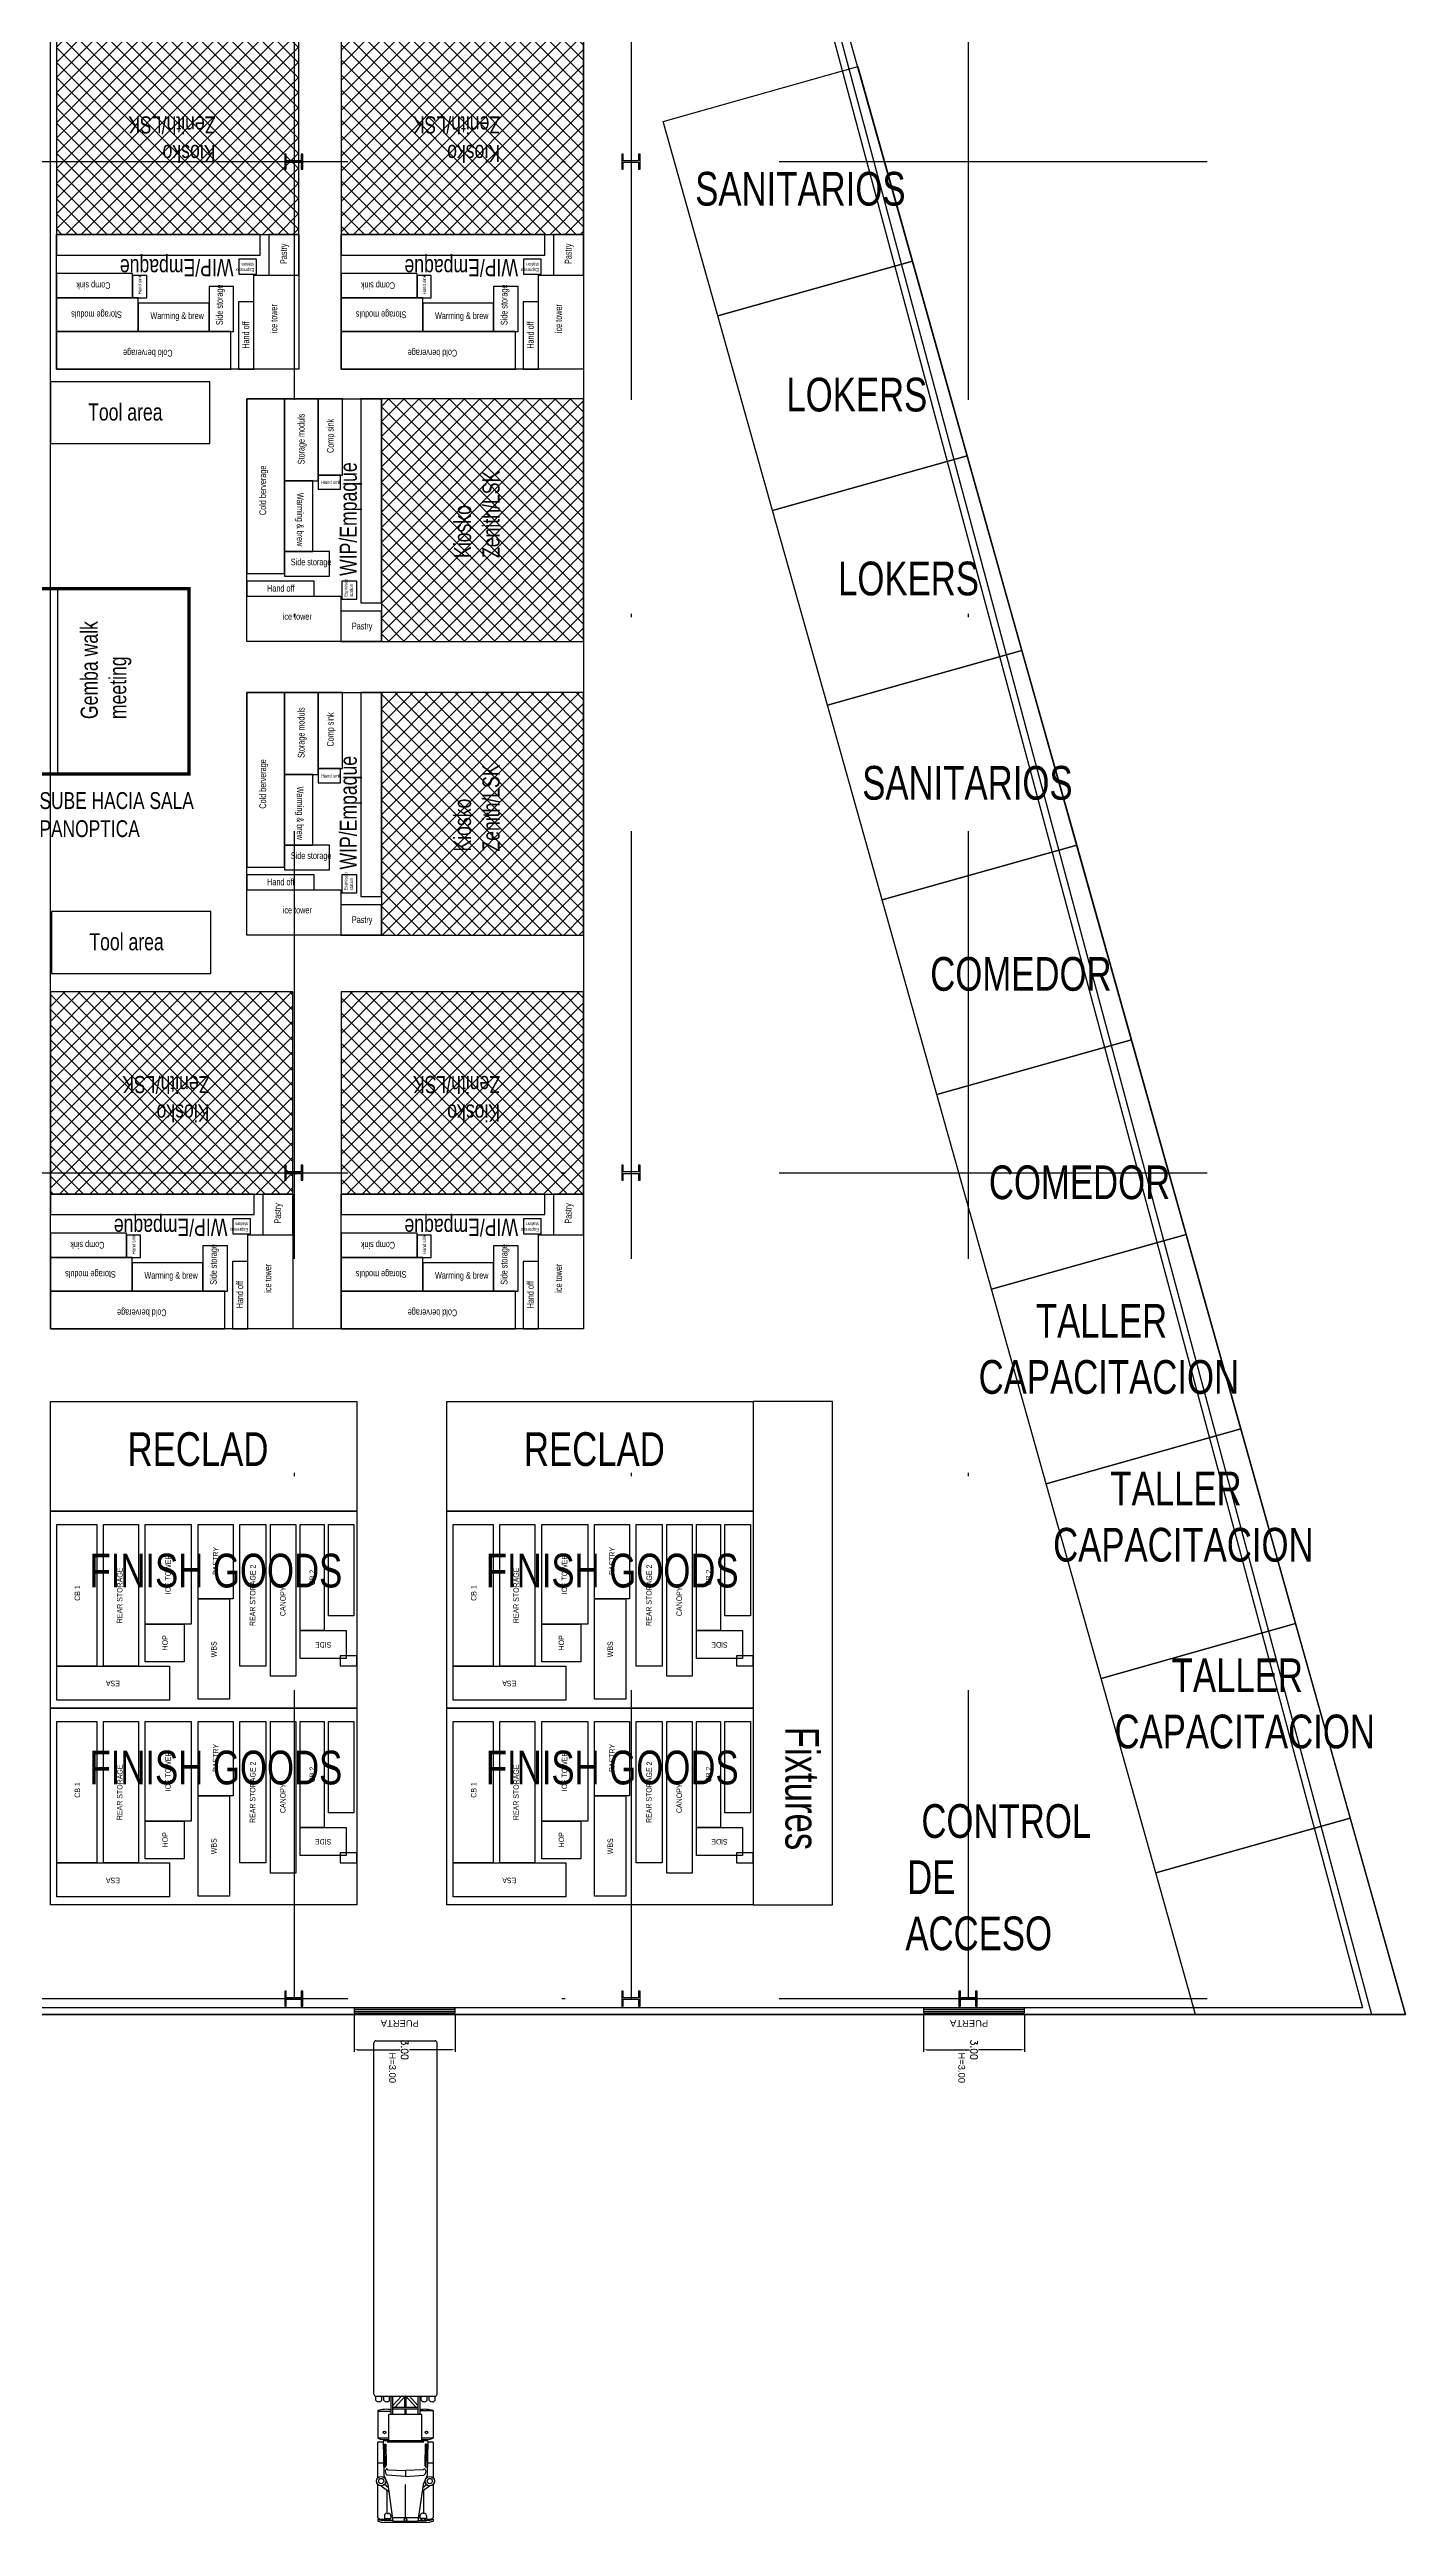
# Model space of a CAD drawing. Header units: millimetres. Extents: x -3 to 3438, y -2371 to 140.
# Drawn here: x 437.4 to 477.7, y 23.4 to 96.7 of the extents above; entities that cross this region are included whole.
import ezdxf

# ---------------------------------------------------------------- set-up
doc = ezdxf.new("R2010")
doc.units = ezdxf.units.MM
doc.linetypes.add('DASHDOT', pattern=[25.4, 12.7, -6.35, 0, -6.35])
doc.layers.get('0').update_dxf_attribs({"color": 3})
for name, color, linetype in [('1- 2', 223, 'Continuous'), ('1- muro de carga', 5, 'Continuous'), ('DIM GENERAL', 1, 'Continuous'), ('ejes', 140, 'DASHDOT')]:
    doc.layers.add(name, color=color, linetype=linetype)
doc.styles.add('ARRAY BASE$0$Standard', font='arial.ttf')
doc.styles.get("Standard").update_dxf_attribs({"font": 'arial.ttf'})
doc.styles.add('TEXTO GENERAL', font='swissc.ttf', dxfattribs={"width": 0.9, "height": 1})
doc.styles.add('TEXTOS', font='romans.shx')
doc.dimstyles.new('DIM-75P', dxfattribs={"dimtxt": 0.3, "dimasz": 0.3, "dimexe": 0.0675, "dimexo": 0.0468, "dimgap": 0.0375, "dimtad": 0, "dimtih": 1, "dimtoh": 1, "dimzin": 0, "dimdsep": 46, "dimtxsty": 'TEXTOS', "dimcen": 0.3, "dimclrd": 1, "dimclre": 1, "dimclrt": 2, "dimadec": 0, "dimazin": 0, "dimtfac": 1, "dimtmove": 1, "dimatfit": 3, "dimldrblk": 'flecha', "dimfxl": 0.045, "dimtolj": 1, "dimtzin": 0, "dimlwd": -1, "dimlwe": -1, "dimarcsym": 0})

# ---------------------------------------------------------------- blocks, each defined once
blk = doc.blocks.new('ARRAY BASE$0$KIOSKO DE ARMADO')
h = blk.add_hatch()
h.set_pattern_fill('ANSI37', color=256, scale=0.1, angle=180)
h.set_pattern_definition([(225, (2482.8771, 1339.67897), (0.224506403, -0.224506403), []), (315, (2482.8771, 1339.67897), (0.224506403, 0.224506403), [])])
h.paths.add_polyline_path([(7.2, 10), (0, 10), (0, 4), (7.2, 4)])
for points in [[(7.2, 10), (0, 10), (0, 4), (7.2, 4)], [(0, 4), (7.2, 4), (7.2, 0), (0, 0)], [(7.2, 4), (7.2, 0), (0, 0), (0, 4)], [(6.05, 3.39), (6.05, 4), (0, 4), (0, 3.39)], [(6.303, 2.79), (7.2, 2.79), (7.2, 4), (6.303, 4)], [(5.943, 2.825), (5.943, 3.265), (5.413, 3.265), (5.413, 2.825)], [(2.26, 2.12), (2.26, 2.84), (0, 2.84), (0, 2.12)], [(2.68, 2.78), (2.26, 2.78), (2.26, 2.12), (2.68, 2.12)], [(4.53, 2.46), (4.53, 1.12), (5.26, 1.12), (5.26, 2.46)], [(5.86, 2.79), (7.2, 2.79), (7.2, 0), (5.86, 0)], [(2.43, 1.12), (2.43, 2.12), (0, 2.12), (0, 1.12)], [(2.43, 1.96), (2.43, 1.12), (4.53, 1.12), (4.53, 1.96)], [(5.41, 0), (5.86, 0), (5.86, 2), (5.41, 2)], [(5.18, 0), (5.18, 1.12), (0, 1.12), (0, 0)]]:
    blk.add_lwpolyline(points, close=True)
at = {"attachment_point": 1, "style": 'TEXTO GENERAL'}
for s, insert, char_height, rotation in [('Kiosko Zenith/LSK', (4.722, 6.152), 0.50733, 180), ('Pastry', (6.643, 3.123), 0.2, 90), ('WIP/Empaque', (5.255, 2.761), 0.50733, 180), ('Espresso\\Pstation', (5.875, 2.891), 0.1, 180), ('Comp sink', (1.604, 2.382), 0.2, 180), ('Hand sink', (2.424, 2.218), 0.1, 90), ('Side storage', (4.741, 1.31), 0.2, 90), ('Storage moduls', (1.942, 1.518), 0.2, 180), ('ice tower', (6.357, 1.074), 0.2, 90), ('Hand off', (5.522, 0.609), 0.2, 90), ('Cold berverage', (3.448, 0.377), 0.2, 180)]:
    blk.add_mtext_dynamic_manual_height_columns(s, width=3.63915, gutter_width=2.537, heights=[0], dxfattribs=dict(at, insert=insert, char_height=char_height, rotation=rotation))
at = {"insert": (2.791, 1.689), "char_height": 0.2, "attachment_point": 1, "style": 'TEXTO GENERAL'}
blk.add_mtext_dynamic_manual_height_columns('Warming & brew', width=3.63915, gutter_width=2.537, heights=[0], dxfattribs=at)
blk = doc.blocks.new('ARRAY BASE$0$KIOSKO')
for points in [[(0, 0), (-15.827, 0), (-15.827, 38.48), (0, 38.48)], [(-15.827, 26.272), (-11.096, 26.272), (-11.096, 28.11), (-15.827, 28.11)], [(-15.611, 21.967), (-15.611, 16.467), (-11.711, 16.467), (-11.711, 21.967)], [(-15.791, 10.55), (-11.06, 10.55), (-11.06, 12.388), (-15.791, 12.388)]]:
    blk.add_lwpolyline(points, close=True)
for p in [(-15.648, 28.48), (-7.2, 28.48), (-15.827, 0), (-7.2, 0)]:
    blk.add_blockref('ARRAY BASE$0$KIOSKO DE ARMADO', p)
at = {"rotation": 270}
for p in [(-10, 27.601), (-10, 18.887)]:
    blk.add_blockref('ARRAY BASE$0$KIOSKO DE ARMADO', p, dxfattribs=at)
at = {"char_height": 0.5073, "attachment_point": 1, "style": 'TEXTO GENERAL'}
for insert in [(-14.707, 27.465), (-14.671, 11.743)]:
    blk.add_mtext_dynamic_manual_height_columns('Tool area', width=3.63915, gutter_width=2.537, heights=[0], dxfattribs=dict(at, insert=insert))
at = {"insert": (-14.927, 18.097), "char_height": 0.50733, "attachment_point": 1, "rotation": 90, "style": 'TEXTO GENERAL'}
blk.add_mtext_dynamic_manual_height_columns('Gemba walk meeting', width=3.63915, gutter_width=2.537, heights=[0], dxfattribs=at)
blk = doc.blocks.new('ARRAY BASE$0$FINISH')
for points in [[(5.845, 9.099), (5.845, 0), (0, 0), (0, 9.099)], [(0.237, 5.558), (0.237, 8.908), (1.247, 8.908), (1.247, 5.558)], [(5.442, 7.719), (1.247, 7.719), (1.247, 8.908), (5.442, 8.908)], [(5.442, 6.48), (1.247, 6.48), (1.247, 7.519), (5.442, 7.519)], [(2.491, 5.122), (1.374, 5.122), (1.374, 6.28), (2.491, 6.28)], [(5.442, 4.914), (2.491, 4.914), (2.491, 6.28), (5.442, 6.28)], [(0.259, 4.714), (3.239, 4.714), (3.239, 3.784), (0.259, 3.784)], [(5.442, 3.673), (3.239, 3.673), (3.239, 4.714), (5.442, 4.714)], [(1.247, 3.473), (5.442, 3.473), (5.442, 2.703), (1.247, 2.703)], [(5.442, 1.809), (0.947, 1.809), (0.947, 2.566), (5.442, 2.566)], [(2.301, 1.683), (2.301, 0.318), (1.468, 0.318), (1.468, 1.683)], [(2.301, 0.973), (2.301, 1.683), (5.442, 1.683), (5.442, 0.973)], [(5.442, 0.086), (2.735, 0.086), (2.735, 0.843), (5.442, 0.843)], [(1.55, 0), (1.55, 0.495), (1.25, 0.495), (1.25, 0)]]:
    blk.add_lwpolyline(points, close=True)
at = {"style": 'TEXTO GENERAL'}
for s, width, gutter_width, heights, insert, char_height, attachment_point, rotation in [('\\pi0.89876;CB 1', 2.11022, 20.17, [0], (2.283, 8.385), 0.16136, 1, 359.60094), ('ESA ', 1.48497, 20.17, [0.193], (0.648, 7.242), 0.1614, 2, 89.60094), ('\\pi0.9016;FINISH GOODS ', 8.493, 12.5, [4.341], (4.579, 8.84), 1, 1, 270), ('REAR STORAGE', 2.11022, 20.17, [0], (3.344, 7.12), 0.16136, 2, 359.60094), ('HOP ', 1.09476, 20.17, [0.213], (1.936, 5.776), 0.1614, 2, 359.60094), ('ICE TOWER', 2.11022, 20.17, [0], (3.966, 5.684), 0.1614, 2, 359.60094), ('WBS ', 1.48497, 20.17, [0.193], (1.743, 4.326), 0.1614, 2, 359.60094), ('PASTRY ', 2.11022, 20.17, [0], (4.366, 4.274), 0.1614, 2, 359.60094), ('REAR STORAGE 2 ', 2.88701, 20.17, [0.516], (3.345, 3.174), 0.16136, 2, 359.60094), ('CANOPY ', 2.11022, 20.17, [0], (3.167, 2.278), 0.1614, 2, 359.60094), ('SIDE ', 1.09476, 20.17, [0.213], (1.795, 1.001), 0.1614, 2, 89.60094), ('CB 2', 0.72255, 20.17, [0.176], (3.872, 1.406), 0.1614, 2, 359.60094)]:
    blk.add_mtext_dynamic_manual_height_columns(s, width=width, gutter_width=gutter_width, heights=heights, dxfattribs=dict(at, insert=insert, char_height=char_height, attachment_point=attachment_point, rotation=rotation))
blk = doc.blocks.new('ARRAY BASE$0$TRAILER')
for p, q in [((3139.685, 2347.595), (3139.685, 2358.025)), ((3139.744, 2358.083), (3141.501, 2358.083)), ((3141.56, 2347.595), (3141.56, 2358.025)), ((3139.744, 2347.537), (3141.501, 2347.537)), ((3139.744, 2347.411), (3139.744, 2347.537)), ((3139.919, 2347.411), (3139.919, 2347.537)), ((3139.978, 2347.411), (3139.978, 2347.537)), ((3140.154, 2347.411), (3140.154, 2347.537)), ((3140.193, 2347.537), (3140.193, 2346.99)), ((3140.251, 2346.99), (3140.251, 2347.537)), ((3140.251, 2347.262), (3140.506, 2347.537)), ((3140.994, 2347.205), (3140.251, 2347.205)), ((3140.305, 2347.205), (3140.623, 2347.548)), ((3140.603, 2347.205), (3140.603, 2347.527)), ((3140.623, 2347.548), (3140.94, 2347.205)), ((3140.642, 2347.205), (3140.642, 2347.527)), ((3140.739, 2347.537), (3140.994, 2347.262)), ((3140.994, 2347.537), (3140.994, 2346.99)), ((3141.052, 2347.537), (3141.052, 2346.99)), ((3141.091, 2347.411), (3141.091, 2347.537)), ((3141.267, 2347.411), (3141.267, 2347.537)), ((3141.326, 2347.411), (3141.326, 2347.537)), ((3141.501, 2347.411), (3141.501, 2347.537)), ((3139.802, 2347.107), (3139.802, 2346.287)), ((3139.802, 2347.088), (3140.193, 2347.088)), ((3140.134, 2346.209), (3140.134, 2346.99)), ((3141.111, 2346.99), (3140.134, 2346.99)), ((3140.251, 2347.166), (3140.994, 2347.166)), ((3140.603, 2347.166), (3140.603, 2346.99)), ((3140.642, 2346.99), (3140.642, 2347.166)), ((3141.052, 2347.107), (3141.443, 2347.107)), ((3141.111, 2346.209), (3141.111, 2346.99)), ((3141.443, 2347.107), (3141.443, 2346.287)), ((3140.134, 2346.287), (3139.802, 2346.287)), ((3139.958, 2346.17), (3139.802, 2346.17)), ((3139.802, 2345.113), (3139.802, 2346.17)), ((3141.287, 2346.209), (3139.958, 2346.209)), ((3139.958, 2346.209), (3139.978, 2345.193)), ((3139.999, 2346.111), (3140.013, 2345.419)), ((3139.999, 2346.111), (3140.038, 2346.111)), ((3140.038, 2346.111), (3140.05, 2345.494)), ((3141.169, 2346.17), (3140.076, 2346.17)), ((3141.443, 2346.287), (3141.111, 2346.287)), ((3141.207, 2346.111), (3141.195, 2345.494)), ((3141.246, 2346.111), (3141.207, 2346.111)), ((3141.246, 2346.111), (3141.232, 2345.419)), ((3141.287, 2346.209), (3141.267, 2345.193)), ((3141.443, 2346.17), (3141.287, 2346.17)), ((3141.443, 2346.17), (3141.443, 2345.113)), ((3139.958, 2345.545), (3139.802, 2345.545)), ((3139.978, 2345.193), (3140.095, 2344.92)), ((3140.05, 2345.494), (3140.013, 2345.419)), ((3140.056, 2345.388), (3140.017, 2345.31)), ((3140.017, 2345.31), (3140.037, 2345.232)), ((3140.037, 2345.232), (3140.076, 2345.193)), ((3140.056, 2345.388), (3140.095, 2345.349)), ((3140.623, 2345.154), (3140.076, 2345.193)), ((3140.095, 2345.349), (3140.623, 2345.33)), ((3141.15, 2345.349), (3140.623, 2345.33)), ((3140.623, 2345.33), (3140.623, 2345.154)), ((3140.623, 2345.33), (3140.623, 2345.154)), ((3140.623, 2345.154), (3141.169, 2345.193)), ((3141.189, 2345.388), (3141.15, 2345.349)), ((3141.267, 2345.193), (3141.15, 2344.92)), ((3141.208, 2345.232), (3141.169, 2345.193)), ((3141.189, 2345.388), (3141.228, 2345.31)), ((3141.195, 2345.494), (3141.232, 2345.419)), ((3141.228, 2345.31), (3141.208, 2345.232)), ((3141.443, 2345.545), (3141.287, 2345.545)), ((3139.802, 2343.924), (3139.802, 2344.922)), ((3139.9, 2344.881), (3140.126, 2344.707)), ((3140.109, 2344.824), (3139.998, 2344.92)), ((3140.076, 2344.06), (3140.076, 2344.744)), ((3140.095, 2344.92), (3140.251, 2343.826)), ((3140.623, 2343.924), (3140.623, 2344.92)), ((3141.15, 2344.92), (3140.994, 2343.826)), ((3141.345, 2344.881), (3141.12, 2344.707)), ((3141.136, 2344.824), (3141.248, 2344.92)), ((3141.169, 2344.06), (3141.169, 2344.744)), ((3141.443, 2344.922), (3141.443, 2343.924)), ((3139.802, 2343.884), (3139.802, 2343.826)), ((3139.998, 2343.982), (3139.998, 2343.904)), ((3139.998, 2343.904), (3140.193, 2343.904)), ((3140.248, 2343.845), (3139.998, 2343.845)), ((3141.248, 2343.787), (3139.998, 2343.787)), ((3140.076, 2344.06), (3140.115, 2344.06)), ((3140.193, 2343.982), (3140.193, 2343.904)), ((3140.193, 2343.963), (3140.229, 2343.963)), ((3141.009, 2343.924), (3140.236, 2343.924)), ((3140.251, 2343.826), (3140.994, 2343.826)), ((3140.997, 2343.845), (3141.248, 2343.845)), ((3141.052, 2343.963), (3141.016, 2343.963)), ((3141.052, 2343.982), (3141.052, 2343.904)), ((3141.248, 2343.904), (3141.052, 2343.904)), ((3141.169, 2344.06), (3141.13, 2344.06)), ((3141.248, 2343.982), (3141.248, 2343.904)), ((3141.443, 2343.884), (3141.443, 2343.826))]:
    blk.add_line(p, q)
for centre, radius in [((3139.998, 2346.463), 0.0391), ((3141.248, 2346.463), 0.0391), ((3139.9, 2345.017), 0.137), ((3139.9, 2345.017), 0.0781), ((3141.345, 2345.017), 0.137), ((3141.345, 2345.017), 0.0781), ((3140.623, 2343.865), 0.0391)]:
    blk.add_circle(centre, radius)
for centre, radius, start, end in [((3139.744, 2358.025), 0.0586, 90, 180), ((3141.501, 2358.025), 0.0586, 0, 90), ((3139.744, 2347.595), 0.0586, 180, 270), ((3139.832, 2347.491), 0.118, 222.07502, 317.92498), ((3140.066, 2347.491), 0.118, 222.07502, 317.92498), ((3141.179, 2347.491), 0.118, 222.07502, 317.92498), ((3141.414, 2347.491), 0.118, 222.07502, 317.92498), ((3141.501, 2347.595), 0.0586, 270, 0), ((3140.037, 2346.424), 0.723, 77.51311, 108.92464), ((3141.208, 2346.424), 0.723, 71.07536, 102.48689), ((3140.037, 2346.97), 0.723, 251.07536, 277.76643), ((3141.208, 2346.97), 0.723, 262.23357, 288.92464), ((3139.939, 2344.143), 0.259, 238.10921, 283.0861), ((3140.144, 2345.086), 1.249, 254.11615, 263.26399), ((3140.144, 2345.027), 1.249, 254.11615, 263.26399), ((3140.076, 2343.982), 0.0781, 90, 180), ((3140.046, 2343.933), 0.0488, 216.8699, 323.1301), ((3140.144, 2343.933), 0.0488, 216.8699, 323.1301), ((3140.115, 2343.982), 0.0781, 0, 90), ((3141.13, 2343.982), 0.0781, 90, 180), ((3141.101, 2343.933), 0.0488, 216.8699, 323.1301), ((3141.199, 2343.933), 0.0488, 216.8699, 323.1301), ((3141.169, 2343.982), 0.0781, 0, 90), ((3141.306, 2344.143), 0.259, 256.9139, 301.89079), ((3141.101, 2345.086), 1.249, 276.73601, 285.88385), ((3141.101, 2345.027), 1.249, 276.73601, 285.88385)]:
    blk.add_arc(centre, radius, start, end)
blk = doc.blocks.new('*D188')
at = {"layer": 'Defpoints', "color": 0, "ltscale": 0.01, "transparency": 16777216}
for p in [(1.5, 1.243), (-1.5, 0.15), (1.5, 0.15)]:
    blk.add_point(p, dxfattribs=at)
at = {"layer": 'DIM GENERAL', "color": 1, "ltscale": 0.01, "transparency": 16777216}
for p, q in [((-1.5, 0.197), (-1.5, 1.31)), ((-1.4, 1.243), (-0.138, 1.243)), ((1.4, 1.243), (0.137, 1.243)), ((1.5, 0.197), (1.5, 1.31))]:
    blk.add_line(p, q, dxfattribs=at)
for points in [[(-1.4, 1.226), (-1.4, 1.26), (-1.5, 1.243)], [(1.4, 1.226), (1.4, 1.26), (1.5, 1.243)]]:
    blk.add_solid(points, dxfattribs=at)
at = {"layer": 'DIM GENERAL', "color": 2, "ltscale": 0.01, "transparency": 16777216, "insert": (0, 1.243), "char_height": 0.2, "attachment_point": 5, "rotation": 90, "style": 'TEXTOS'}
blk.add_mtext('\\A1;3.00', dxfattribs=at)
blk = doc.blocks.new('flecha')
at = {"ltscale": 6}
for points in [[(-0.02, 0.03), (-0.11, 0.13), (-0.12, 0.05), (-0.12, 0.21)], [(-0.02, -0.03), (-0.11, -0.13), (-0.12, -0.05), (-0.12, -0.21)]]:
    blk.add_hatch(color=256, dxfattribs=at).paths.add_polyline_path(points)
for p, q in [((0.01, -0.02), (-0.14, 0.24)), ((0.01, 0.02), (-0.14, -0.24)), ((-0.13, 0.24), (-0.13, 0.03)), ((-0.13, 0.03), (-0.1, 0.12)), ((0, 0), (-0.1, 0.12)), ((0, 0), (-0.1, -0.12)), ((-0.13, -0.02), (-0.13, -0.24)), ((-0.13, -0.02), (-0.1, -0.12))]:
    blk.add_line(p, q, dxfattribs=at)
for points in [[(-0.02, 0.03), (-0.11, 0.13), (-0.12, 0.05), (-0.12, 0.21)], [(-0.02, -0.03), (-0.11, -0.13), (-0.12, -0.05), (-0.12, -0.21)]]:
    blk.add_lwpolyline(points, close=True, dxfattribs=at)
blk = doc.blocks.new('ARRAY BASE$0$PUERTA TRANSICION')
at = {"color": 1}
for points in [[(-1.5, 0), (1.5, 0), (1.5, 0.15), (-1.5, 0.15)], [(1.5, 0.05), (1.5, 0.1), (-1.5, 0.1), (-1.5, 0.05)]]:
    blk.add_lwpolyline(points, close=True, dxfattribs=at)
at = {"color": 2, "ltscale": 0.01, "insert": (0.263, 1.323), "char_height": 0.2, "attachment_point": 1, "rotation": 90}
blk.add_mtext_dynamic_manual_height_columns('H=3.00', width=0.44515, gutter_width=12.5, heights=[0], dxfattribs=at)
at = {"insert": (-0.529, 0.563), "char_height": 0.2, "attachment_point": 1, "style": 'ARRAY BASE$0$Standard'}
blk.add_mtext_dynamic_manual_height_columns('\\pi0.1067;PUERTA', width=1.32555, gutter_width=13.918, heights=[0.278], dxfattribs=at)
at = {"layer": 'DIM GENERAL', "ltscale": 0.01}
dim = blk.add_linear_dim(base=(1.5, 1.243), p1=(-1.5, 0.15), p2=(1.5, 0.15), angle=180, dimstyle='DIM-75P', dxfattribs=at)
dim.commit()
dim.dimension.update_dxf_attribs({"geometry": '*D188', "text_midpoint": (0, 1.243)})

msp = doc.modelspace()

# ---------------------------------------------------------------- linework, layer by layer
for p, q in [((477.671, 38.429), (455.171, 118.429)), ((375.171, 38.429), (477.671, 38.429))]:
    msp.add_line(p, q)
for points in [[(457.26, 88.84), (455.636, 94.616), (461.412, 96.24), (463.036, 90.464)], [(458.885, 83.064), (457.26, 88.84), (463.036, 90.464), (464.661, 84.688)], [(460.509, 77.288), (458.885, 83.064), (464.661, 84.688), (466.285, 78.912)], [(462.134, 71.512), (460.509, 77.288), (466.285, 78.912), (467.91, 73.136)], [(463.758, 65.736), (462.134, 71.512), (467.91, 73.136), (469.534, 67.361)], [(465.383, 59.96), (463.758, 65.736), (469.534, 67.361), (471.159, 61.585)], [(467.007, 54.184), (465.383, 59.96), (471.159, 61.585), (472.783, 55.809)], [(446.544, 53.372), (437.446, 53.372), (437.446, 56.626), (446.544, 56.626)], [(458.309, 53.372), (449.211, 53.372), (449.211, 56.626), (458.309, 56.626)], [(458.309, 41.682), (460.66, 41.682), (460.66, 56.626), (458.309, 56.626)], [(468.632, 48.408), (467.007, 54.184), (472.783, 55.809), (474.408, 50.033)], [(470.256, 42.632), (468.632, 48.408), (474.408, 50.033), (476.032, 44.257)]]:
    msp.add_lwpolyline(points, close=True)
at = {"const_width": 0.1}
msp.add_lwpolyline([(441.562, 75.246), (435.171, 75.246), (435.171, 80.746), (441.562, 80.746)], close=True, dxfattribs=at)
msp.add_lwpolyline([(470.256, 42.632), (476.032, 44.257), (477.671, 38.429), (471.439, 38.429), (470.256, 42.632)])
at = {"layer": '1- 2', "lineweight": 25}
for points in [[(444.895, 93.448), (444.445, 93.448), (444.445, 93.646), (444.405, 93.646), (444.405, 93.196), (444.445, 93.196), (444.445, 93.401), (444.895, 93.401), (444.895, 93.196), (444.942, 93.196), (444.942, 93.646), (444.895, 93.646), (444.895, 93.448)], [(444.895, 93.448), (444.445, 93.448), (444.445, 93.646), (444.405, 93.646), (444.405, 93.196), (444.445, 93.196), (444.445, 93.401), (444.895, 93.401), (444.895, 93.196), (444.942, 93.196), (444.942, 93.646), (444.895, 93.646), (444.895, 93.448)], [(454.903, 93.448), (454.453, 93.448), (454.453, 93.646), (454.405, 93.646), (454.405, 93.196), (454.453, 93.196), (454.453, 93.401), (454.903, 93.401), (454.903, 93.196), (454.95, 93.196), (454.95, 93.646), (454.903, 93.646), (454.903, 93.448)], [(454.903, 93.448), (454.453, 93.448), (454.453, 93.646), (454.405, 93.646), (454.405, 93.196), (454.453, 93.196), (454.453, 93.401), (454.903, 93.401), (454.903, 93.196), (454.95, 93.196), (454.95, 93.646), (454.903, 93.646), (454.903, 93.448)], [(444.895, 63.44), (444.445, 63.44), (444.445, 63.638), (444.405, 63.638), (444.405, 63.188), (444.445, 63.188), (444.445, 63.393), (444.895, 63.393), (444.895, 63.188), (444.942, 63.188), (444.942, 63.638), (444.895, 63.638), (444.895, 63.44)], [(444.895, 63.44), (444.445, 63.44), (444.445, 63.638), (444.405, 63.638), (444.405, 63.188), (444.445, 63.188), (444.445, 63.393), (444.895, 63.393), (444.895, 63.188), (444.942, 63.188), (444.942, 63.638), (444.895, 63.638), (444.895, 63.44)], [(454.903, 63.44), (454.453, 63.44), (454.453, 63.638), (454.405, 63.638), (454.405, 63.188), (454.453, 63.188), (454.453, 63.393), (454.903, 63.393), (454.903, 63.188), (454.95, 63.188), (454.95, 63.638), (454.903, 63.638), (454.903, 63.44)], [(454.903, 63.44), (454.453, 63.44), (454.453, 63.638), (454.405, 63.638), (454.405, 63.188), (454.453, 63.188), (454.453, 63.393), (454.903, 63.393), (454.903, 63.188), (454.95, 63.188), (454.95, 63.638), (454.903, 63.638), (454.903, 63.44)], [(444.895, 38.93), (444.445, 38.93), (444.445, 39.128), (444.405, 39.128), (444.405, 38.677), (444.445, 38.677), (444.445, 38.883), (444.895, 38.883), (444.895, 38.677), (444.942, 38.677), (444.942, 39.128), (444.895, 39.128), (444.895, 38.93)], [(444.895, 38.93), (444.445, 38.93), (444.445, 39.128), (444.405, 39.128), (444.405, 38.677), (444.445, 38.677), (444.445, 38.883), (444.895, 38.883), (444.895, 38.677), (444.942, 38.677), (444.942, 39.128), (444.895, 39.128), (444.895, 38.93)], [(454.903, 38.93), (454.453, 38.93), (454.453, 39.128), (454.405, 39.128), (454.405, 38.677), (454.453, 38.677), (454.453, 38.883), (454.903, 38.883), (454.903, 38.677), (454.95, 38.677), (454.95, 39.128), (454.903, 39.128), (454.903, 38.93)], [(454.903, 38.93), (454.453, 38.93), (454.453, 39.128), (454.405, 39.128), (454.405, 38.677), (454.453, 38.677), (454.453, 38.883), (454.903, 38.883), (454.903, 38.677), (454.95, 38.677), (454.95, 39.128), (454.903, 39.128), (454.903, 38.93)], [(464.911, 38.93), (464.46, 38.93), (464.46, 39.128), (464.413, 39.128), (464.413, 38.677), (464.46, 38.677), (464.46, 38.883), (464.911, 38.883), (464.911, 38.677), (464.958, 38.677), (464.958, 39.128), (464.911, 39.128), (464.911, 38.93)], [(464.911, 38.93), (464.46, 38.93), (464.46, 39.128), (464.413, 39.128), (464.413, 38.677), (464.46, 38.677), (464.46, 38.883), (464.911, 38.883), (464.911, 38.677), (464.958, 38.677), (464.958, 39.128), (464.911, 39.128), (464.911, 38.93)]]:
    msp.add_lwpolyline(points, dxfattribs=at)
at = {"layer": '1- muro de carga', "lineweight": 25}
msp.add_lwpolyline([(314.089, 38.429), (314.089, 118.429), (455.171, 118.429), (476.656, 38.429)], close=True, dxfattribs=at)
msp.add_lwpolyline([(320.179, 38.626), (314.287, 38.626), (314.287, 118.231), (455.012, 118.231), (476.395, 38.626), (321.38, 38.626)], dxfattribs=at)
at = {"layer": 'ejes'}
for p, q in [((444.683, 124.553), (444.683, 38.902)), ((454.683, 124.553), (454.683, 38.902)), ((464.691, 124.553), (464.691, 38.902)), ((306.08, 93.421), (476.538, 93.421)), ((306.08, 63.413), (476.538, 63.413)), ((306.08, 38.902), (476.538, 38.902))]:
    msp.add_line(p, q, dxfattribs=at)

# ---------------------------------------------------------------- block references
for name, p in [('ARRAY BASE$0$KIOSKO', (453.273, 58.779)), ('ARRAY BASE$0$TRAILER', (-2692.637, -2320.433))]:
    msp.add_blockref(name, p)
for name, p, rotation in [('ARRAY BASE$0$FINISH', (446.544, 47.527), 90), ('ARRAY BASE$0$FINISH', (458.309, 47.527), 90), ('ARRAY BASE$0$FINISH', (446.544, 41.682), 90), ('ARRAY BASE$0$FINISH', (458.309, 41.682), 90), ('ARRAY BASE$0$PUERTA TRANSICION', (447.963, 38.629), 180), ('ARRAY BASE$0$PUERTA TRANSICION', (464.861, 38.629), 180)]:
    msp.add_blockref(name, p, dxfattribs=dict(rotation=rotation))

# ---------------------------------------------------------------- texts
at = {"attachment_point": 1, "style": 'TEXTO GENERAL'}
for s, gutter_width, heights, insert, char_height in [('\\pi-0.1005;SANITARIOS', 0, [5.491], (456.687, 93.116), 1), ('\\pi0.88746;LOKERS', 0, [5.491], (458.405, 87.007), 1), ('\\pi0.88746;LOKERS', 0, [5.491], (459.94, 81.549), 1), ('\\pi-0.1005;SANITARIOS', 0, [5.491], (461.645, 75.485), 1), ('SUBE HACIA SALA\\PPANOPTICA ', 0, [2.681], (437.122, 74.708), 0.5), ('\\pi0.32321;COMEDOR', 0, [5.491], (463.24, 69.815), 1), ('\\pi0.32321;COMEDOR', 0, [5.491], (464.98, 63.629), 1), ('\\pi0.94035;TALLER\\P\\pi-0.75855;CAPACITACION', 0, [5.491], (465.758, 59.519), 1), ('\\pi0.86963;RECLAD', 12.5, [0.996], (438.869, 55.711), 1), ('\\pi0.86963;RECLAD', 12.5, [0.996], (450.634, 55.711), 1), ('\\pi0.94035;TALLER\\P\\pi-0.75855;CAPACITACION', 0, [5.491], (467.969, 54.54), 1), ('\\pi0.94035;TALLER\\P\\pi-0.75855;CAPACITACION', 0, [5.491], (469.79, 48.998), 1), ('\\pi0.47515;CONTROL \\P\\pi0.051453;DE ACCESO', 0, [5.491], (462.825, 44.673), 1)]:
    msp.add_mtext_dynamic_manual_height_columns(s, width=5.48187, gutter_width=gutter_width, heights=heights, dxfattribs=dict(at, insert=insert, char_height=char_height))
at = {"insert": (460.265, 48.031), "char_height": 1, "attachment_point": 1, "rotation": 270, "style": 'TEXTO GENERAL'}
msp.add_mtext_dynamic_manual_height_columns('\\pi1.0572;Fixtures', width=5.48187, gutter_width=12.5, heights=[0.996], dxfattribs=at)

doc.saveas('drawing.dxf')
